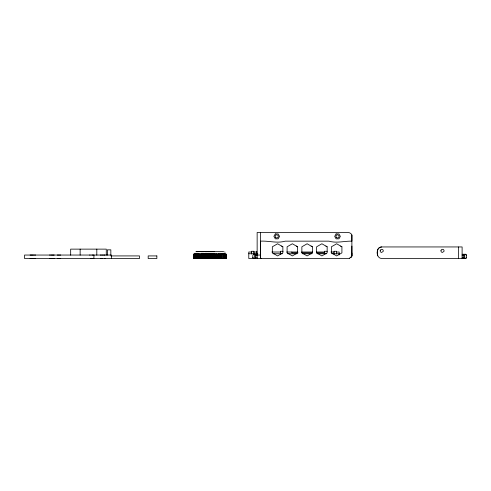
<?xml version="1.0" encoding="UTF-8"?>
<svg xmlns="http://www.w3.org/2000/svg" width="491" height="491" viewBox="0 0 491 491"><rect width="100%" height="100%" fill="white"/><g stroke="black" fill="none" stroke-linecap="round" stroke-linejoin="round"><path stroke-width="0.74" d="M208.43 258.524L208.436 254.185L209.221 254.185L209.221 258.524M219.722 258.524L219.729 254.185L220.533 254.185L220.533 258.524M260.635 258.444L261.052 258.524L260.617 258.438L260.617 241.155C268.798 240.658 277.065 243.567 285.185 241.155L328.988 241.155C336.562 243.456 344.265 240.946 351.894 241.155L351.894 234.999L351.059 233.747L349.647 232.808L347.984 232.476L260.617 232.562M351.894 234.999L351.875 256.032L350.77 257.45L351.004 257.094M351.894 246.071L351.894 256.001L351.059 257.253L349.475 258.229M257.143 254.27L253.393 254.27L252.804 255.492L252.804 257.302L253.399 258.524M462.111 254.27L465.855 254.27L466.45 255.492L466.45 257.302L465.855 258.524L381.728 258.524C375.725 258.309 375.578 247.145 381.728 246.948L462.111 246.948L462.111 258.524M466.45 257.302L465.855 258.524M349.647 258.192L347.984 258.524L248.777 258.524L248.777 252.012L251.803 252.012M57.275 255.05L58.558 255.05M57.275 258.524L58.558 258.524M49.554 255.05L50.37 255.05M54.256 255.05L53.439 255.05M35.585 255.05L34.425 255.05M105.056 255.044L104.239 255.044M35.585 258.524L34.425 258.524M90.743 258.518L93.008 258.518M105.056 258.518L104.239 258.518M283.08 251.275L280.478 251.275L280.478 254.031M327.202 251.275L324.428 251.275L324.428 253.749M214.426 251.576L195.946 251.588L223.614 251.576M253.221 252.012L257.094 252.012M271.904 252.012L280.656 252.012M286.75 252.012L297.791 252.012M301.597 252.012L312.644 252.012M316.456 252.012L324.833 252.012M330.928 252.012L334.34 252.012M336.936 252.012L339.189 252.012L339.189 254.909M297.994 252.883L291.863 252.883L291.863 252.012M301.824 252.883L312.552 252.883M316.382 252.883L324.809 252.883M195.621 253.313L197.873 253.325L197.394 253.313M198.161 253.325L199.45 253.313M200.07 253.313L200.457 253.313M201.12 253.313L201.801 253.325M201.85 253.313L202.175 253.325L201.525 253.313M202.224 253.313L202.943 253.325M202.992 253.313L203.335 253.325L202.654 253.313M203.384 253.313L204.231 253.313M204.587 253.313L205.772 253.325L205.048 253.313M205.827 253.313L206.613 253.325M206.668 253.313L207.896 253.325M207.945 253.313L208.325 253.325M208.38 253.313L208.755 253.325L207.57 253.313M209.184 253.325C208.123 253.301 210.246 253.338 209.295 253.313M209.675 253.313L210.05 253.325L209.731 253.313M210.486 253.325C209.418 253.301 211.541 253.338 210.59 253.313M210.97 253.313L211.345 253.325L211.026 253.313M211.4 253.313L212.216 253.325L211.885 253.313M212.634 253.325C211.468 253.307 214.53 253.331 213.585 253.313M213.953 253.313L214.727 253.325L214.42 253.313M215.187 253.313L216.04 253.313M216.39 253.313L216.826 253.313M217.544 253.313L218.329 253.313M218.642 253.313L221.3 253.313M221.834 253.313L222.141 253.313M222.626 253.313L225.455 253.325M248.777 253.749L257.806 253.749M273.039 253.749L282.313 253.749M287.677 253.749L297.03 253.749M302.358 253.749L311.889 253.749M317.217 253.749L326.509 253.749M332.057 253.749L339.189 253.749M203.262 254.185L203.986 254.185L203.986 258.524M30.988 255.05L31.7 255.05M100.354 255.044L101.514 255.044M257.143 255.05L260.617 255.05M30.061 255.05L30.602 255.05M32.038 255.05L32.418 255.05M32.817 255.05L33.646 255.05M51.089 255.05L52.322 255.05M52.721 255.05L53.102 255.05M59.043 255.05L59.577 255.05M60.141 255.05L60.724 255.05M89.589 255.044L90.16 255.044M91.878 255.044L92.4 255.044M92.867 255.044L94.02 255.044L93.83 258.518M102.294 255.044L102.705 255.044M103.521 255.044L103.902 255.044M255.406 255.578L257.143 255.578M462.111 255.578L463.842 255.578M110.837 255.921L139.493 255.921L139.493 258.524L24.55 258.524L24.55 255.05L111.389 255.044L111.389 258.518M255.406 257.216L257.143 257.216M462.111 257.216L463.842 257.216M30.988 258.524L31.7 258.524M49.659 258.524L50.37 258.524M54.151 258.524L53.439 258.524M100.354 258.518L100.876 258.518M30.061 258.524L30.602 258.524M32.038 258.524L32.418 258.524M32.817 258.524L33.652 258.524M51.487 258.524L51.905 258.524M52.721 258.524L53.102 258.524M59.043 258.524L59.577 258.524M60.141 258.524L60.724 258.524M92.867 258.518L93.591 258.518M101.171 258.518L101.514 258.518M102.294 258.518L102.705 258.518M213.162 253.313L213.487 253.325M206.3 253.313L207.036 253.325M196.652 253.313L197.081 253.325M222.902 253.313L223.301 253.325M195.762 253.325L194.313 253.325M331.382 252.883L336.648 255.921L341.914 252.883L341.914 246.801L336.648 243.763L331.382 246.801L331.376 253.129M327.153 246.801L321.887 243.763L316.621 246.801L316.621 252.883L321.887 255.921L327.153 252.883L327.153 246.801L325.883 246.071M312.386 246.801L307.12 243.763L301.861 246.801L301.861 252.883L307.12 255.921L312.386 252.883L312.386 246.801L311.122 246.071M297.626 246.801L292.36 243.763L287.094 246.801L287.094 252.883L292.36 255.921L297.626 252.883L297.626 246.801L296.355 246.071M282.859 246.801L277.599 243.763L272.333 246.801L272.333 252.883L277.599 255.921L282.859 252.883L282.859 246.801L281.595 246.071M340.644 246.071L341.914 246.801M224.718 251.883L225.031 252.165M465.855 254.27L466.45 255.492M252.804 257.302L253.374 258.493M351.875 253.018L351.894 256.001M464.713 254.27L464.713 258.524M463.842 254.27L463.842 258.524M458.637 246.948L458.637 258.524M336.587 254.031L336.587 251.275L333.978 251.275L333.978 254.031M260.617 258.524L260.617 232.476L257.143 232.476L257.143 258.524M256.597 251.275L256.597 253.749M255.406 254.27L255.406 258.524M254.541 254.27L254.541 258.524M253.988 254.031L253.988 251.275L251.386 251.275L251.386 254.031M226.185 254.185L226.185 258.524M226.007 254.185L226.007 258.524M225.707 254.185L225.707 258.524M225.283 254.185L225.283 258.524M224.755 254.185L224.755 258.524M224.111 254.185L224.111 258.524M223.871 254.185L223.871 258.524M223.356 254.185L223.356 258.524M223.227 254.185L223.227 258.524M222.509 254.185L222.484 258.524M221.65 254.185L221.65 258.524M221.564 254.185L221.564 258.524M221.281 254.185L221.281 258.524M220.729 258.524L220.729 254.185L226.247 254.185L226.247 258.524L193.436 258.524L193.436 254.185L198.474 254.185L198.474 258.524M220.318 254.185L220.318 258.524M219.428 258.524L219.428 254.185L218.648 254.185L218.648 258.524M219.287 254.185L219.287 258.524M218.182 258.524L218.243 254.185L217.501 254.185L217.501 258.524M217.004 258.524L217.016 254.185L216.304 254.185L216.304 258.524M215.709 258.524L215.795 254.185L215.058 254.185L215.058 258.524M214.53 258.524L214.53 254.185L213.769 254.185L213.769 258.524M214.364 254.185L214.364 258.524M213.229 258.524L213.229 254.185L212.456 254.185L212.456 258.524M212.996 254.185L212.996 258.524M211.903 258.524L211.903 254.185L211.124 254.185L211.124 258.524M211.596 254.185L211.596 258.524M210.565 258.524L210.565 254.185L209.78 254.185L209.78 258.524M210.191 254.185L210.191 258.524M208.779 254.185L208.779 258.524M207.883 258.524L207.883 254.185L207.104 254.185L207.104 258.524M207.374 254.185L207.374 258.524M206.558 258.524L206.558 254.185L205.79 254.185L205.79 258.524M205.987 254.185L205.987 258.524M205.256 258.524L205.256 254.185L204.508 254.185L204.508 258.524M204.63 254.185L204.63 258.524M203.311 254.185L203.262 258.524M202.758 258.524L202.758 254.185L202.04 254.185L202.04 258.524M201.586 258.524L201.586 254.185L200.825 254.185L200.825 258.524M200.929 254.185L200.929 258.524M200.475 258.524L200.475 254.185L199.684 254.185L199.684 258.524M199.862 254.185L199.862 258.524M199.438 258.524L199.438 254.185L198.61 254.185L198.61 258.524M198.861 254.185L198.861 258.524M197.591 254.185L197.621 258.524M197.118 254.185L197.118 258.524M196.805 254.185L196.805 258.524M196.725 254.185L196.725 258.524M196.112 254.185L196.112 258.524M195.927 254.185L195.927 258.524M195.516 254.185L195.516 258.524M195.228 254.185L195.228 258.524M194.639 254.185L194.639 258.524M194.16 254.185L194.16 258.524M193.804 254.185L193.804 258.524M193.558 254.185L193.558 258.524M110.837 255.16L110.837 249.839L107.363 249.839L107.363 255.16M106.277 255.167L106.277 249.127L70.673 249.127L70.673 255.167M96.813 249.127L96.813 255.167M80.137 249.127L80.137 255.167M381.728 246.948A4.333 4.333 0 0 0 377.72 249.624A11.667 11.667 0 0 0 377.72 255.848M380.218 250.465L380.218 251.245A1.565 1.565 0 0 0 381.63 252.417L383.183 251.435A1.565 1.565 0 0 0 380.586 249.784L380.218 250.465M441.004 250.465L441.004 251.245A1.565 1.565 0 0 0 442.416 252.417L443.974 251.435A1.565 1.565 0 0 0 441.378 249.784L441.004 250.465M275.31 233.919L273.886 236.38L275.31 238.841L278.151 238.841L279.569 236.38L278.151 233.919L275.31 233.919M336.096 233.919L334.678 236.38L336.096 238.841L338.937 238.841L340.361 236.38L338.937 233.919L336.096 233.919M200.942 253.313L200.942 253.313M214.984 253.313L214.984 253.313M217.353 253.313L217.353 253.313M156.862 255.921L148.178 255.921L148.178 258.524L156.862 258.524L156.862 255.921M336.427 237.497A1.559 1.559 0 0 0 339.029 236.772A1.559 1.559 0 0 0 337.096 234.882A1.559 1.559 0 0 0 336.427 237.497M275.641 237.497A1.559 1.559 0 0 0 278.244 236.772A1.559 1.559 0 0 0 276.31 234.882A1.559 1.559 0 0 0 275.641 237.497"/></g></svg>
